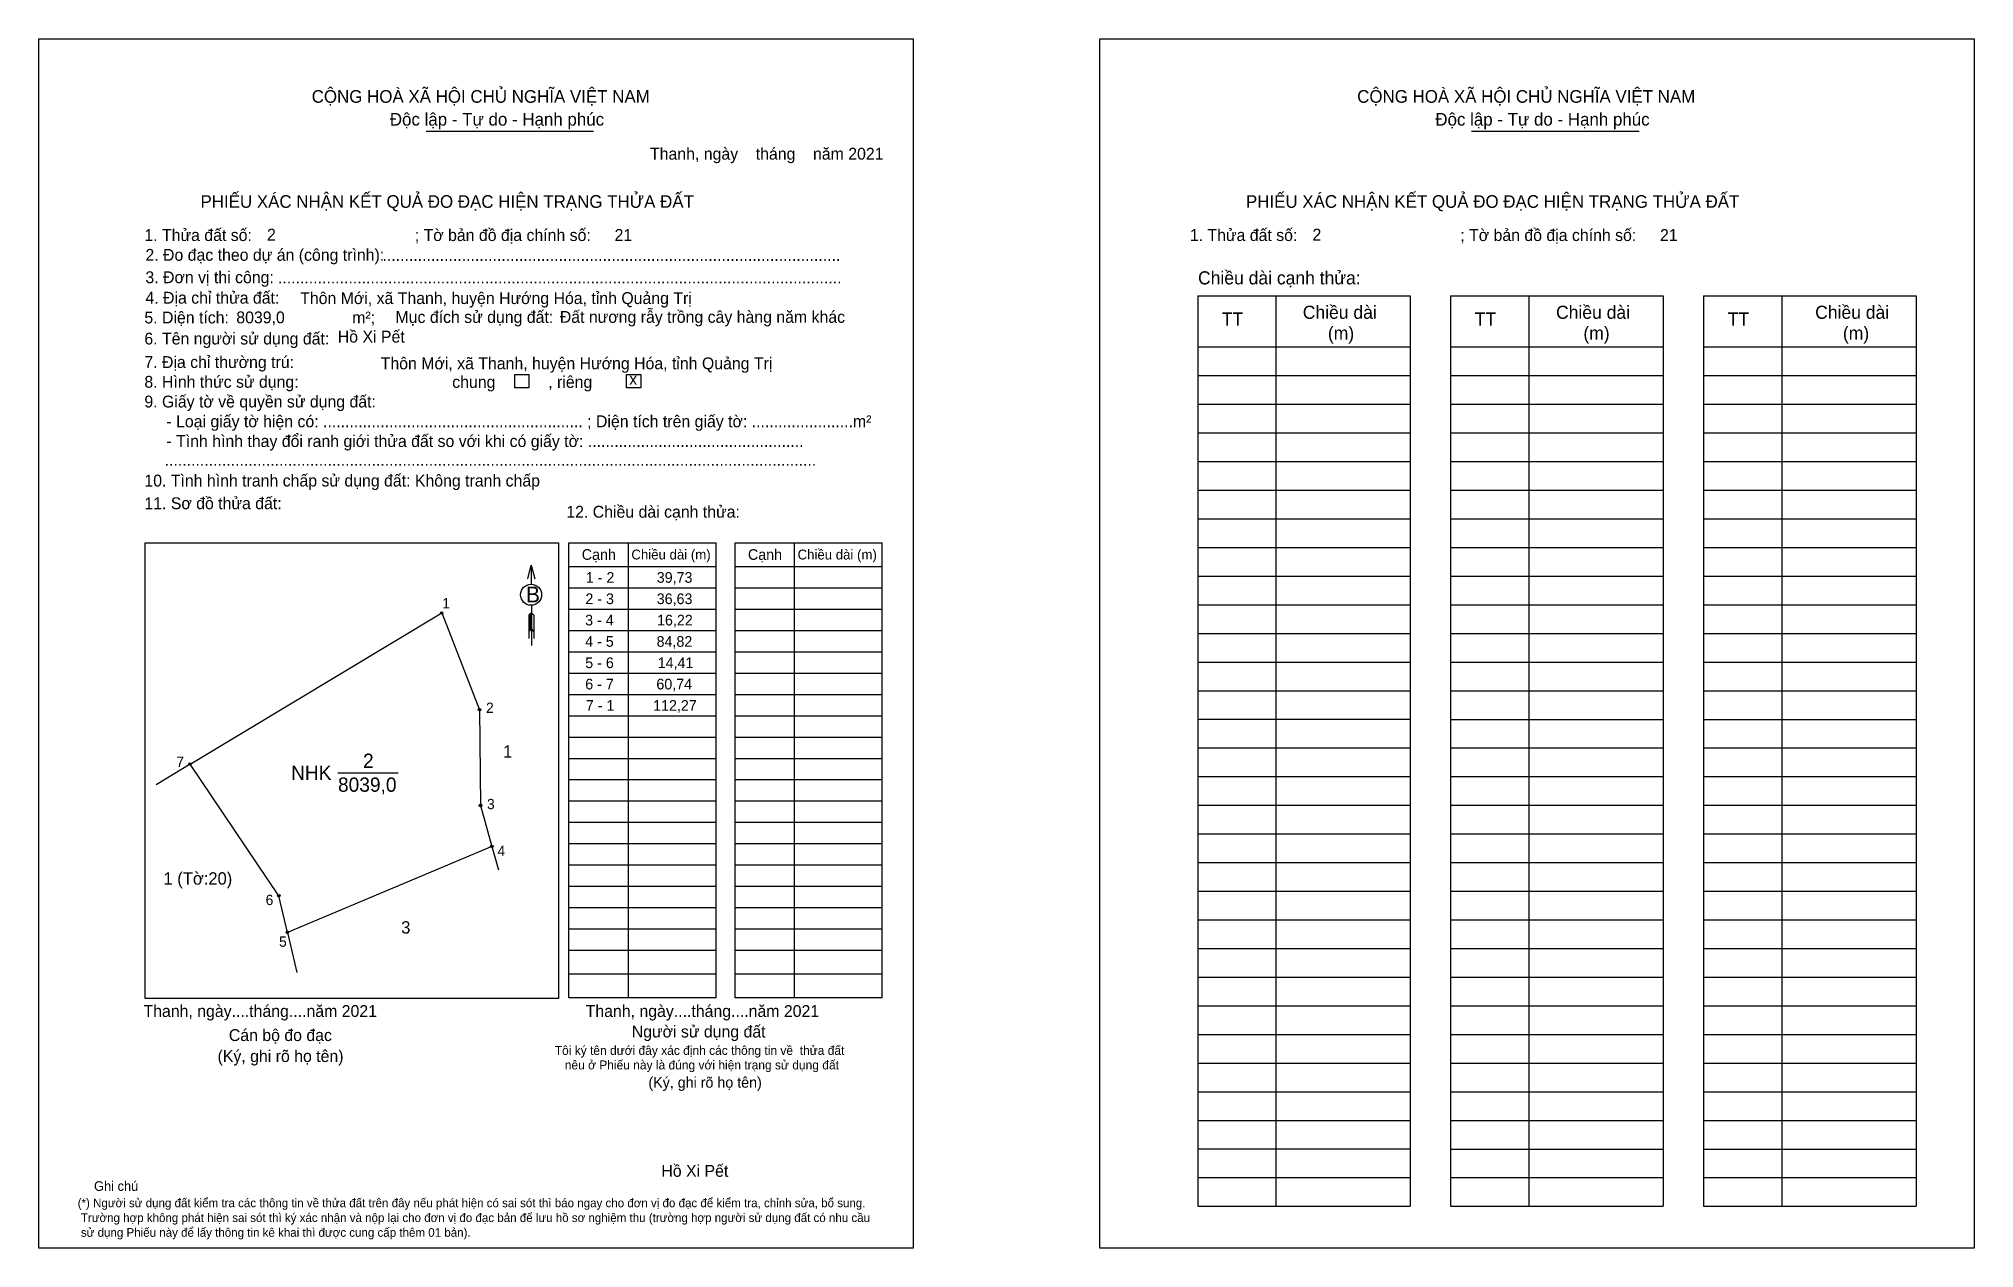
# Model space of a CAD drawing. Extents: x 546878 to 547618, y 1820899 to 1821361.
import ezdxf

# ---------------------------------------------------------------- set-up
doc = ezdxf.new("R2010")
doc.units = 0
for name, color, linetype in [('CanhThua', 7, 'Continuous'), ('kqddKhungInTrang1', 7, 'Continuous'), ('kqddKhungInTrang2', 7, 'Continuous'), ('kqddNoiDung', 7, 'Continuous'), ('kqddTemplate', 7, 'Continuous'), ('Level 1', 7, 'Continuous'), ('MocDinhThua', 7, 'Continuous'), ('NhanDiaChinhThua', 7, 'Continuous'), ('NhanTuCan', 7, 'Continuous'), ('RauThua', 7, 'Continuous'), ('SoHieuDinhThua', 7, 'Continuous')]:
    doc.layers.add(name, color=color, linetype=linetype)

msp = doc.modelspace()

# ---------------------------------------------------------------- linework, layer by layer
at = {"layer": 'CanhThua'}
for p, q in [((546935.71, 1821083.77), (547031.96, 1821141.56)), ((547031.96, 1821141.56), (547046.43, 1821104.56)), ((547046.43, 1821104.56), (547046.79, 1821067.93)), ((546969.66, 1821033.4), (546935.71, 1821083.77)), ((547046.79, 1821067.93), (547051.14, 1821052.3)), ((547051.14, 1821052.3), (546972.96, 1821019.38)), ((546972.96, 1821019.38), (546969.66, 1821033.4))]:
    msp.add_line(p, q, dxfattribs=at)
at = {"layer": 'kqddKhungInTrang1'}
msp.add_lwpolyline([(546877.83, 1821361.19), (547212.3, 1821361.19), (547212.3, 1820898.58), (546877.83, 1820898.58)], close=True, dxfattribs=at)
at = {"layer": 'kqddKhungInTrang2'}
msp.add_lwpolyline([(547283.65, 1821361.19), (547618.12, 1821361.19), (547618.12, 1820898.58), (547283.65, 1820898.58)], close=True, dxfattribs=at)
at = {"layer": 'kqddTemplate'}
for p, q in [((547025.98, 1821325.78), (547090.04, 1821325.78)), ((547425.83, 1821325.78), (547489.89, 1821325.78)), ((547321.09, 1821262.9), (547402.41, 1821262.9)), ((547321.09, 1821262.9), (547321.09, 1820914.64)), ((547351.02, 1821262.9), (547351.02, 1820914.64)), ((547402.41, 1821262.9), (547402.41, 1820914.64)), ((547417.82, 1821262.9), (547417.82, 1820914.64)), ((547417.82, 1821262.9), (547499.15, 1821262.9)), ((547447.75, 1821262.9), (547447.75, 1820914.64)), ((547499.15, 1821262.9), (547499.15, 1820914.64)), ((547514.56, 1821262.9), (547514.56, 1820914.64)), ((547514.56, 1821262.9), (547595.88, 1821262.9)), ((547544.49, 1821262.9), (547544.49, 1820914.64)), ((547595.88, 1821262.9), (547595.88, 1820914.64)), ((547321.09, 1821243.3), (547402.41, 1821243.3)), ((547417.82, 1821243.3), (547499.15, 1821243.3)), ((547514.56, 1821243.3), (547595.88, 1821243.3)), ((547321.09, 1821232.35), (547402.41, 1821232.35)), ((547417.82, 1821232.35), (547499.15, 1821232.35)), ((547514.56, 1821232.35), (547595.88, 1821232.35)), ((547321.09, 1821221.39), (547402.41, 1821221.39)), ((547417.82, 1821221.39), (547499.15, 1821221.39)), ((547514.56, 1821221.39), (547595.88, 1821221.39)), ((547321.09, 1821210.44), (547402.41, 1821210.44)), ((547417.82, 1821210.44), (547499.15, 1821210.44)), ((547514.56, 1821210.44), (547595.88, 1821210.44)), ((547321.09, 1821199.48), (547402.41, 1821199.48)), ((547417.82, 1821199.48), (547499.15, 1821199.48)), ((547514.56, 1821199.48), (547595.88, 1821199.48)), ((547321.09, 1821188.53), (547402.41, 1821188.53)), ((547417.82, 1821188.53), (547499.15, 1821188.53)), ((547514.56, 1821188.53), (547595.88, 1821188.53)), ((547321.09, 1821177.57), (547402.41, 1821177.57)), ((547417.82, 1821177.57), (547499.15, 1821177.57)), ((547514.56, 1821177.57), (547595.88, 1821177.57)), ((547080.58, 1821168.41), (547136.92, 1821168.41)), ((547080.58, 1820994.32), (547080.58, 1821168.41)), ((547103.24, 1821168.41), (547103.24, 1820994.32)), ((547136.92, 1820994.32), (547136.92, 1821168.41)), ((547144.14, 1821168.41), (547200.48, 1821168.41)), ((547144.14, 1820994.32), (547144.14, 1821168.41)), ((547166.8, 1821168.41), (547166.8, 1820994.32)), ((547200.48, 1820994.32), (547200.48, 1821168.41)), ((547321.09, 1821166.62), (547402.41, 1821166.62)), ((547417.82, 1821166.62), (547499.15, 1821166.62)), ((547514.56, 1821166.62), (547595.88, 1821166.62)), ((547066.22, 1821159.85), (547066.23, 1821152.55)), ((547080.58, 1821159.3), (547136.92, 1821159.3)), ((547144.14, 1821159.3), (547200.48, 1821159.3)), ((547080.58, 1821151.14), (547136.92, 1821151.14)), ((547144.14, 1821151.14), (547200.48, 1821151.14)), ((547321.09, 1821155.66), (547402.41, 1821155.66)), ((547417.82, 1821155.66), (547499.15, 1821155.66)), ((547514.56, 1821155.66), (547595.88, 1821155.66)), ((547066.25, 1821144.52), (547066.27, 1821129.14)), ((547321.09, 1821144.71), (547402.41, 1821144.71)), ((547417.82, 1821144.71), (547499.15, 1821144.71)), ((547514.56, 1821144.71), (547595.88, 1821144.71)), ((547066.25, 1821141.57), (547065.31, 1821140.67)), ((547066.25, 1821141.15), (547065.31, 1821140.26)), ((547066.25, 1821140.73), (547065.31, 1821139.84)), ((547065.31, 1821140.67), (547065.31, 1821131.86)), ((547066.25, 1821140.32), (547065.31, 1821139.42)), ((547066.26, 1821139.9), (547065.31, 1821139)), ((547066.26, 1821139.48), (547065.31, 1821138.59)), ((547066.26, 1821139.07), (547065.31, 1821138.17)), ((547066.26, 1821138.65), (547065.31, 1821137.75)), ((547066.26, 1821138.23), (547065.31, 1821137.33)), ((547066.26, 1821137.82), (547065.31, 1821136.92)), ((547066.26, 1821137.4), (547065.31, 1821136.5)), ((547066.26, 1821136.98), (547065.31, 1821136.08)), ((547066.26, 1821136.57), (547065.31, 1821135.66)), ((547066.26, 1821136.15), (547065.31, 1821135.25)), ((547066.25, 1821141.57), (547067.21, 1821140.67)), ((547067.21, 1821140.67), (547067.21, 1821131.86)), ((547080.58, 1821142.98), (547136.92, 1821142.98)), ((547144.14, 1821142.98), (547200.48, 1821142.98)), ((547066.26, 1821135.73), (547065.31, 1821134.83)), ((547066.26, 1821135.32), (547065.31, 1821134.41)), ((547066.26, 1821135.32), (547067.21, 1821134.41)), ((547080.58, 1821134.82), (547136.92, 1821134.82)), ((547144.14, 1821134.82), (547200.48, 1821134.82)), ((547321.09, 1821133.75), (547402.41, 1821133.75)), ((547417.82, 1821133.75), (547499.15, 1821133.75)), ((547514.56, 1821133.75), (547595.88, 1821133.75)), ((547080.58, 1821126.66), (547136.92, 1821126.66)), ((547144.14, 1821126.66), (547200.48, 1821126.66)), ((547321.09, 1821122.8), (547402.41, 1821122.8)), ((547417.82, 1821122.8), (547499.15, 1821122.8)), ((547514.56, 1821122.79), (547595.88, 1821122.79)), ((547080.58, 1821118.51), (547136.92, 1821118.51)), ((547144.14, 1821118.51), (547200.48, 1821118.51)), ((547080.58, 1821110.35), (547136.92, 1821110.35)), ((547144.14, 1821110.35), (547200.48, 1821110.35)), ((547321.09, 1821111.84), (547402.41, 1821111.84)), ((547417.82, 1821111.84), (547499.15, 1821111.84)), ((547514.56, 1821111.84), (547595.88, 1821111.84)), ((547080.58, 1821102.19), (547136.92, 1821102.19)), ((547144.14, 1821102.19), (547200.48, 1821102.19)), ((547321.09, 1821100.89), (547402.41, 1821100.89)), ((547417.82, 1821100.88), (547499.15, 1821100.88)), ((547514.56, 1821100.88), (547595.88, 1821100.88)), ((547080.58, 1821094.03), (547136.92, 1821094.03)), ((547144.14, 1821094.03), (547200.48, 1821094.03)), ((547080.58, 1821085.87), (547136.92, 1821085.87)), ((547144.14, 1821085.87), (547200.48, 1821085.87)), ((547321.09, 1821089.93), (547402.41, 1821089.93)), ((547417.82, 1821089.93), (547499.15, 1821089.93)), ((547514.56, 1821089.93), (547595.88, 1821089.93)), ((547136.92, 1821077.72), (547080.58, 1821077.72)), ((547200.48, 1821077.72), (547144.14, 1821077.72)), ((547321.09, 1821078.97), (547402.41, 1821078.97)), ((547417.82, 1821078.97), (547499.15, 1821078.97)), ((547514.56, 1821078.97), (547595.88, 1821078.97)), ((547136.92, 1821069.56), (547080.58, 1821069.56)), ((547200.48, 1821069.56), (547144.14, 1821069.56)), ((547321.09, 1821068.02), (547402.41, 1821068.02)), ((547417.82, 1821068.02), (547499.15, 1821068.02)), ((547514.56, 1821068.02), (547595.88, 1821068.02)), ((547136.92, 1821061.4), (547080.58, 1821061.4)), ((547200.48, 1821061.4), (547144.14, 1821061.4)), ((547321.09, 1821057.06), (547402.41, 1821057.06)), ((547417.82, 1821057.06), (547499.15, 1821057.06)), ((547514.56, 1821057.06), (547595.88, 1821057.06)), ((547136.92, 1821053.24), (547080.58, 1821053.24)), ((547200.48, 1821053.24), (547144.14, 1821053.24)), ((547136.92, 1821045.08), (547080.58, 1821045.08)), ((547200.48, 1821045.08), (547144.14, 1821045.08)), ((547321.09, 1821046.11), (547402.41, 1821046.11)), ((547417.82, 1821046.11), (547499.15, 1821046.11)), ((547514.56, 1821046.11), (547595.88, 1821046.11)), ((547136.92, 1821036.92), (547080.58, 1821036.92)), ((547200.48, 1821036.92), (547144.14, 1821036.92)), ((547321.09, 1821035.15), (547402.41, 1821035.15)), ((547417.82, 1821035.15), (547499.15, 1821035.15)), ((547514.56, 1821035.15), (547595.88, 1821035.15)), ((547136.92, 1821028.77), (547080.58, 1821028.77)), ((547200.48, 1821028.77), (547144.14, 1821028.77)), ((547136.92, 1821020.61), (547080.58, 1821020.61)), ((547200.48, 1821020.61), (547144.14, 1821020.61)), ((547321.09, 1821024.2), (547402.41, 1821024.2)), ((547417.82, 1821024.2), (547499.15, 1821024.2)), ((547514.56, 1821024.2), (547595.88, 1821024.2)), ((547136.92, 1821012.45), (547080.58, 1821012.45)), ((547200.48, 1821012.45), (547144.14, 1821012.45)), ((547321.09, 1821013.24), (547402.41, 1821013.24)), ((547417.82, 1821013.24), (547499.15, 1821013.24)), ((547514.56, 1821013.24), (547595.88, 1821013.24)), ((547136.92, 1821003.39), (547080.58, 1821003.39)), ((547200.48, 1821003.39), (547144.14, 1821003.39)), ((547321.09, 1821002.29), (547402.41, 1821002.29)), ((547417.82, 1821002.29), (547499.15, 1821002.29)), ((547514.56, 1821002.29), (547595.88, 1821002.29)), ((547136.92, 1820994.32), (547080.58, 1820994.32)), ((547200.48, 1820994.32), (547144.14, 1820994.32)), ((547321.09, 1820991.33), (547402.41, 1820991.33)), ((547417.82, 1820991.33), (547499.15, 1820991.33)), ((547514.56, 1820991.33), (547595.88, 1820991.33)), ((547321.09, 1820980.38), (547402.41, 1820980.38)), ((547417.82, 1820980.38), (547499.15, 1820980.38)), ((547514.56, 1820980.38), (547595.88, 1820980.38)), ((547321.09, 1820969.42), (547402.41, 1820969.42)), ((547417.82, 1820969.42), (547499.15, 1820969.42)), ((547514.56, 1820969.42), (547595.88, 1820969.42)), ((547321.09, 1820958.47), (547402.41, 1820958.47)), ((547417.82, 1820958.47), (547499.15, 1820958.47)), ((547514.56, 1820958.46), (547595.88, 1820958.46)), ((547321.09, 1820947.51), (547402.41, 1820947.51)), ((547417.82, 1820947.51), (547499.15, 1820947.51)), ((547514.56, 1820947.51), (547595.88, 1820947.51)), ((547321.09, 1820936.56), (547402.41, 1820936.56)), ((547417.82, 1820936.55), (547499.15, 1820936.55)), ((547514.56, 1820936.55), (547595.88, 1820936.55)), ((547321.09, 1820925.6), (547402.41, 1820925.6)), ((547417.82, 1820925.6), (547499.15, 1820925.6)), ((547514.56, 1820925.6), (547595.88, 1820925.6)), ((547321.09, 1820914.64), (547402.41, 1820914.64)), ((547417.82, 1820914.64), (547499.15, 1820914.64)), ((547514.56, 1820914.64), (547595.88, 1820914.64))]:
    msp.add_line(p, q, dxfattribs=at)
for points in [[(547059.88, 1821232.71), (547065.32, 1821232.71), (547065.32, 1821227.64), (547059.88, 1821227.64)], [(547102.68, 1821232.71), (547108.12, 1821232.71), (547108.12, 1821227.64), (547102.68, 1821227.64)], [(546918.53, 1821168.41), (547076.57, 1821168.41), (547076.57, 1820994.17), (546918.53, 1820994.17)]]:
    msp.add_lwpolyline(points, close=True, dxfattribs=at)
msp.add_lwpolyline([(547064.91, 1821154.56), (547066.22, 1821159.85), (547067.55, 1821154.57)], dxfattribs=at)
msp.add_circle((547066.14, 1821148.53), 4.02, dxfattribs=at)
at = {"layer": 'Level 1'}
msp.add_line((546935.71, 1821083.77), (546922.79, 1821075.85), dxfattribs=at)
at = {"layer": 'MocDinhThua'}
for centre in [(547031.96, 1821141.56), (547046.43, 1821104.56), (546935.71, 1821083.77), (547046.79, 1821067.93), (547051.14, 1821052.3), (546969.66, 1821033.4), (546972.96, 1821019.38)]:
    msp.add_circle(centre, 0.473, dxfattribs=at)
at = {"layer": 'NhanDiaChinhThua'}
msp.add_line((546992.3, 1821080.47), (547015.31, 1821080.47), dxfattribs=at)
at = {"layer": 'RauThua'}
for p, q in [((547051.14, 1821052.3), (547053.65, 1821043.27)), ((546972.96, 1821019.38), (546976.57, 1821004.06))]:
    msp.add_line(p, q, dxfattribs=at)

# ---------------------------------------------------------------- texts
at = {"layer": 'kqddNoiDung'}
for s, height, p in [('Thanh, ngày    tháng    năm 2021  ', 4.5323, (547111.64, 1821314.93)), ('2', 4.53, (546965.14, 1821284)), ('21', 4.532, (547098.07, 1821283.86)), ('2', 4.53, (547365, 1821284)), ('21', 4.532, (547497.92, 1821283.86)), ('........................................................................................................', 4.53231, (547009.31, 1821276.19)), ('................................................................................................................................', 4.53231, (546969.34, 1821267.6)), ('Thôn Mới, xã Thanh, huyện Hướng Hóa, tỉnh Quảng Trị', 4.5323, (546977.83, 1821259.71)), ('8039,0', 4.532, (546953.41, 1821252.35)), ('Đất nương rẫy trồng cây hàng năm khác', 4.5323, (547077.13, 1821252.53)), ('Hồ Xi Pết', 4.532, (546992.22, 1821244.98)), ('Thôn Mới, xã Thanh, huyện Hướng Hóa, tỉnh Quảng Trị', 4.5323, (547008.64, 1821234.77)), ('x', 4.53, (547103.68, 1821228.82)), ('1 - 2', 4.079, (547087.08, 1821153.11)), ('39,73', 4.079, (547114.21, 1821153.11)), ('2 - 3', 4.079, (547086.92, 1821144.95)), ('36,63', 4.079, (547114.21, 1821144.95)), ('3 - 4', 4.079, (547086.83, 1821136.79)), ('16,22', 4.079, (547114.32, 1821136.79)), ('4 - 5', 4.079, (547086.85, 1821128.63)), ('84,82', 4.079, (547114.15, 1821128.63)), ('5 - 6', 4.079, (547086.87, 1821120.47)), ('14,41', 4.079, (547114.56, 1821120.47)), ('6 - 7', 4.079, (547086.87, 1821112.32)), ('60,74', 4.079, (547114.07, 1821112.32)), ('7 - 1', 4.079, (547087.09, 1821104.16)), ('112,27', 4.079, (547112.82, 1821104.16)), ('Thanh, ngày....tháng....năm 2021', 4.5323, (546917.91, 1820987.05)), ('Thanh, ngày....tháng....năm 2021', 4.5323, (547087.03, 1820987.05)), ('Hồ Xi Pết', 4.532, (547115.98, 1820925.93))]:
    msp.add_text(s, height=height, dxfattribs=at).set_placement(p)
at = {"layer": 'kqddTemplate'}
for s, height, p in [('CỘNG HOÀ XÃ HỘI CHỦ NGHĨA VIỆT NAM', 4.8345, (546982.24, 1821336.69)), ('CỘNG HOÀ XÃ HỘI CHỦ NGHĨA VIỆT NAM', 4.8345, (547382.09, 1821336.69)), ('Độc lập - Tự do - Hạnh phúc', 4.8345, (547012.13, 1821327.95)), ('Độc lập - Tự do - Hạnh phúc', 4.8345, (547411.99, 1821327.95)), ('PHIẾU XÁC NHẬN KẾT QUẢ ĐO ĐẠC HIỆN TRẠNG THỬA ĐẤT', 4.8345, (546939.71, 1821296.51)), ('PHIẾU XÁC NHẬN KẾT QUẢ ĐO ĐẠC HIỆN TRẠNG THỬA ĐẤT', 4.8345, (547339.56, 1821296.51)), ('1. Thửa đất số:                                     ; Tờ bản đồ địa chính số:', 4.5323, (546918.25, 1821283.82)), ('1. Thửa đất số:                                     ; Tờ bản đồ địa chính số:', 4.5323, (547318.1, 1821283.82)), ('2. Đo đạc theo dự án (công trình): ', 4.5323, (546918.65, 1821276.26)), ('3. Đơn vị thi công: ', 4.5323, (546918.65, 1821267.69)), ('Chiều dài cạnh thửa:', 5.0082, (547321.23, 1821267.23)), ('4. Địa chỉ thửa đất:', 4.5323, (546918.65, 1821259.85)), ('5. Diện tích:                            m²; ', 4.5323, (546918.25, 1821252.3)), ('Mục đích sử dụng đất:', 4.5323, (547014.3, 1821252.49)), ('TT', 5.008, (547330.33, 1821251.48)), ('Chiều dài', 5.008, (547361.29, 1821254.06)), ('TT', 5.008, (547427.06, 1821251.48)), ('Chiều dài', 5.008, (547458.16, 1821254.06)), ('TT', 5.008, (547523.8, 1821251.48)), ('Chiều dài', 5.008, (547557.26, 1821254.06)), ('6. Tên người sử dụng đất:', 4.5323, (546918.25, 1821244.24)), ('(m)', 5.008, (547370.9, 1821246.1)), ('(m)', 5.008, (547468.61, 1821246.1)), ('(m)', 5.008, (547567.87, 1821246.1)), ('7. Địa chỉ thường trú:', 4.5323, (546918.25, 1821235.25)), ('8. Hình thức sử dụng:', 4.5323, (546918.25, 1821227.7)), ('chung            , riêng', 4.5323, (547035.99, 1821227.65)), ('9. Giấy tờ về quyền sử dụng đất:', 4.5323, (546918.25, 1821220.15)), ('     - Loại giấy tờ hiện có: ........................................................... ; Diện tích trên giấy tờ: .......................m²', 4.53231, (546918.25, 1821212.59)), ('     - Tình hình thay đổi ranh giới thửa đất so với khi có giấy tờ: .................................................', 4.53231, (546918.25, 1821205.04)), ('10. Tình hình tranh chấp sử dụng đất: Không tranh chấp', 4.5323, (546918.25, 1821189.93)), ('....................................................................................................................................................', 4.53231, (546926, 1821197.87)), ('11. Sơ đồ thửa đất:', 4.5323, (546918.25, 1821181.25)), ('12. Chiều dài cạnh thửa:', 4.5323, (547079.62, 1821178)), ('Cạnh', 4.079, (547085.53, 1821161.88)), ('Chiều dài (m)', 3.7769, (547104.51, 1821162.02)), ('Cạnh', 4.079, (547149.09, 1821161.88)), ('Chiều dài (m)', 3.7769, (547168.07, 1821162.02)), ('B', 6.04, (547064.16, 1821145.62)), ('Cán bộ đo đạc', 4.5323, (546950.56, 1820977.84)), ('Người sử dụng đất', 4.5323, (547104.65, 1820979.2)), ('(Ký, ghi rõ họ tên)', 4.5323, (546946.24, 1820969.83)), ('Tôi ký tên dưới đây xác định các thông tin về  thửa đất ', 3.4264, (547075.2, 1820972.55)), ('nêu ở Phiếu này là đúng với hiện trạng sử dụng đất', 3.4264, (547079.03, 1820966.99)), ('(Ký, ghi rõ họ tên)', 4.0791, (547111.03, 1820959.99)), ('Ghi chú', 3.671, (546898.99, 1820920.54)), ('(*) Người sử dụng đất kiểm tra các thông tin về thửa đất trên đây nếu phát hiện có sai sót thì báo ngay cho đơn vị đo đạc để kiểm tra, chỉnh sửa, bổ sung.', 3.30406, (546892.74, 1820914.28)), (' Trường hợp không phát hiện sai sót thì ký xác nhận và nộp lại cho đơn vị đo đạc bản để lưu hồ sơ nghiệm thu (trường hợp người sử dụng đất có nhu cầu', 3.30406, (546892.74, 1820908.63)), (' sử dụng Phiếu này để lấy thông tin kê khai thì được cung cấp thêm 01 bản).', 3.3041, (546892.74, 1820902.98))]:
    msp.add_text(s, height=height, dxfattribs=at).set_placement(p)
at = {"layer": 'NhanDiaChinhThua'}
for s, height, p in [('2', 5.47, (547001.88, 1821082.29)), ('NHK', 5.472, (546974.35, 1821077.73)), ('8039,0', 5.472, (546992.3, 1821073.17))]:
    msp.add_text(s, height=height, dxfattribs=at).set_placement(p)
at = {"layer": 'NhanTuCan'}
for s, height, p in [('1', 4.73, (547055.44, 1821086.26)), ('1 (Tờ:20)', 4.731, (546925.56, 1821037.66)), ('3', 4.73, (547016.48, 1821018.94))]:
    msp.add_text(s, height=height, dxfattribs=at).set_placement(p)
at = {"layer": 'SoHieuDinhThua'}
for s, p in [('1', (547032.21, 1821143.32)), ('2', (547048.92, 1821103.34)), ('7', (546930.46, 1821082.65)), ('3', (547049.29, 1821066.51)), ('4', (547053.29, 1821048.61)), ('6', (546964.64, 1821029.85)), ('5', (546969.76, 1821013.89))]:
    msp.add_text(s, height=3.94, dxfattribs=at).set_placement(p)

doc.saveas('drawing.dxf')
